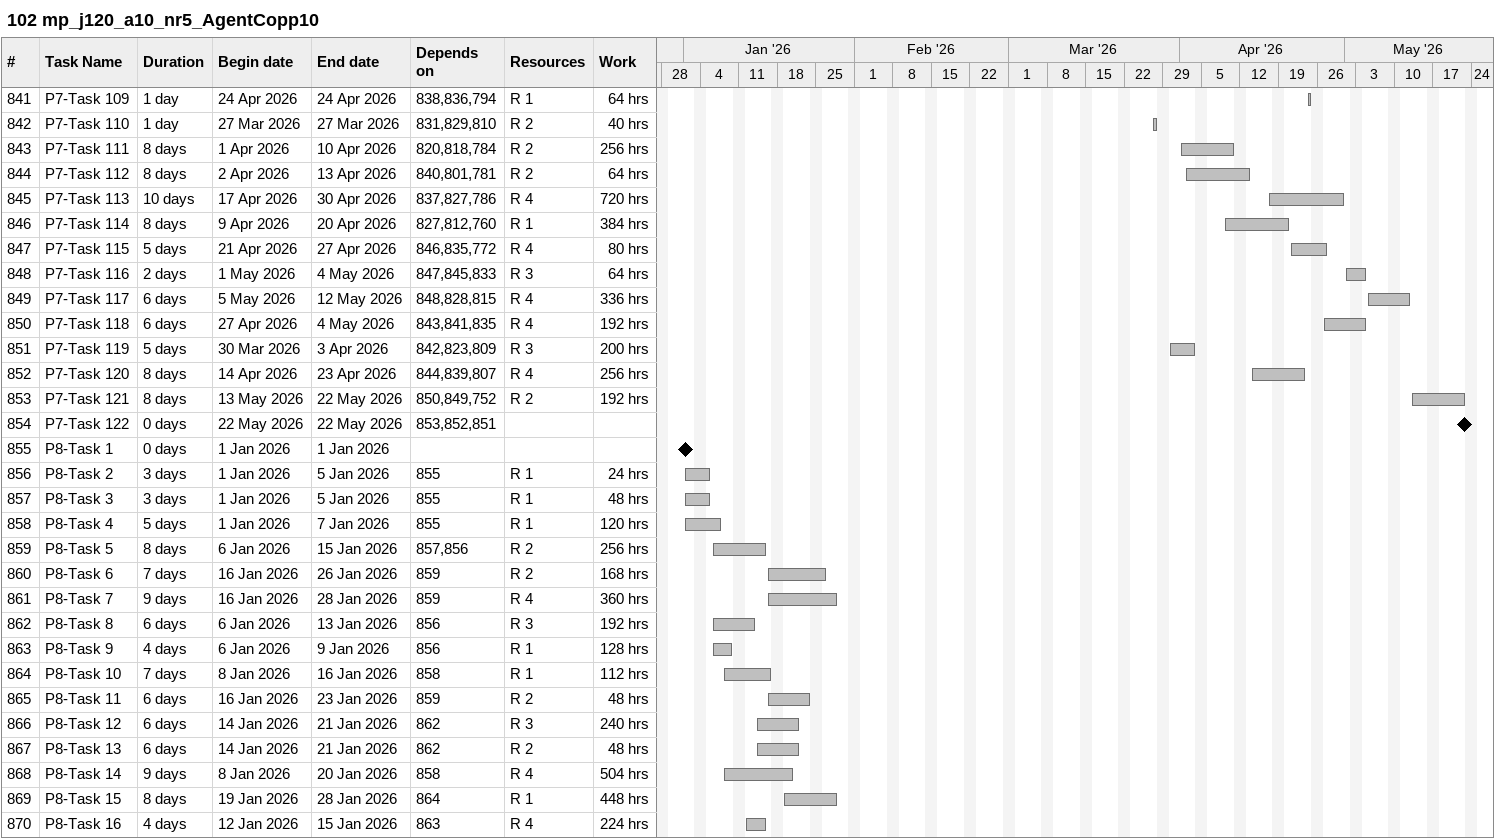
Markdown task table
102 mp_j120_a10_nr5_AgentCopp10

| ID | Task | Duration | Start | Finish | Predecessors | Resources | Work (h) |
|---|---|---|---|---|---|---|---|
| 841 | P7-Task 109 | 1d | 2026-04-24 | 2026-04-24 | 838, 836, 794 | R 1 | 64 |
| 842 | P7-Task 110 | 1d | 2026-03-27 | 2026-03-27 | 831, 829, 810 | R 2 | 40 |
| 843 | P7-Task 111 | 8d | 2026-04-01 | 2026-04-10 | 820, 818, 784 | R 2 | 256 |
| 844 | P7-Task 112 | 8d | 2026-04-02 | 2026-04-13 | 840, 801, 781 | R 2 | 64 |
| 845 | P7-Task 113 | 10d | 2026-04-17 | 2026-04-30 | 837, 827, 786 | R 4 | 720 |
| 846 | P7-Task 114 | 8d | 2026-04-09 | 2026-04-20 | 827, 812, 760 | R 1 | 384 |
| 847 | P7-Task 115 | 5d | 2026-04-21 | 2026-04-27 | 846, 835, 772 | R 4 | 80 |
| 848 | P7-Task 116 | 2d | 2026-05-01 | 2026-05-04 | 847, 845, 833 | R 3 | 64 |
| 849 | P7-Task 117 | 6d | 2026-05-05 | 2026-05-12 | 848, 828, 815 | R 4 | 336 |
| 850 | P7-Task 118 | 6d | 2026-04-27 | 2026-05-04 | 843, 841, 835 | R 4 | 192 |
| 851 | P7-Task 119 | 5d | 2026-03-30 | 2026-04-03 | 842, 823, 809 | R 3 | 200 |
| 852 | P7-Task 120 | 8d | 2026-04-14 | 2026-04-23 | 844, 839, 807 | R 4 | 256 |
| 853 | P7-Task 121 | 8d | 2026-05-13 | 2026-05-22 | 850, 849, 752 | R 2 | 192 |
| 854 | P7-Task 122 | 0d | 2026-05-22 | 2026-05-22 | 853, 852, 851 |  |  |
| 855 | P8-Task 1 | 0d | 2026-01-01 | 2026-01-01 |  |  |  |
| 856 | P8-Task 2 | 3d | 2026-01-01 | 2026-01-05 | 855 | R 1 | 24 |
| 857 | P8-Task 3 | 3d | 2026-01-01 | 2026-01-05 | 855 | R 1 | 48 |
| 858 | P8-Task 4 | 5d | 2026-01-01 | 2026-01-07 | 855 | R 1 | 120 |
| 859 | P8-Task 5 | 8d | 2026-01-06 | 2026-01-15 | 857, 856 | R 2 | 256 |
| 860 | P8-Task 6 | 7d | 2026-01-16 | 2026-01-26 | 859 | R 2 | 168 |
| 861 | P8-Task 7 | 9d | 2026-01-16 | 2026-01-28 | 859 | R 4 | 360 |
| 862 | P8-Task 8 | 6d | 2026-01-06 | 2026-01-13 | 856 | R 3 | 192 |
| 863 | P8-Task 9 | 4d | 2026-01-06 | 2026-01-09 | 856 | R 1 | 128 |
| 864 | P8-Task 10 | 7d | 2026-01-08 | 2026-01-16 | 858 | R 1 | 112 |
| 865 | P8-Task 11 | 6d | 2026-01-16 | 2026-01-23 | 859 | R 2 | 48 |
| 866 | P8-Task 12 | 6d | 2026-01-14 | 2026-01-21 | 862 | R 3 | 240 |
| 867 | P8-Task 13 | 6d | 2026-01-14 | 2026-01-21 | 862 | R 2 | 48 |
| 868 | P8-Task 14 | 9d | 2026-01-08 | 2026-01-20 | 858 | R 4 | 504 |
| 869 | P8-Task 15 | 8d | 2026-01-19 | 2026-01-28 | 864 | R 1 | 448 |
| 870 | P8-Task 16 | 4d | 2026-01-12 | 2026-01-15 | 863 | R 4 | 224 |
